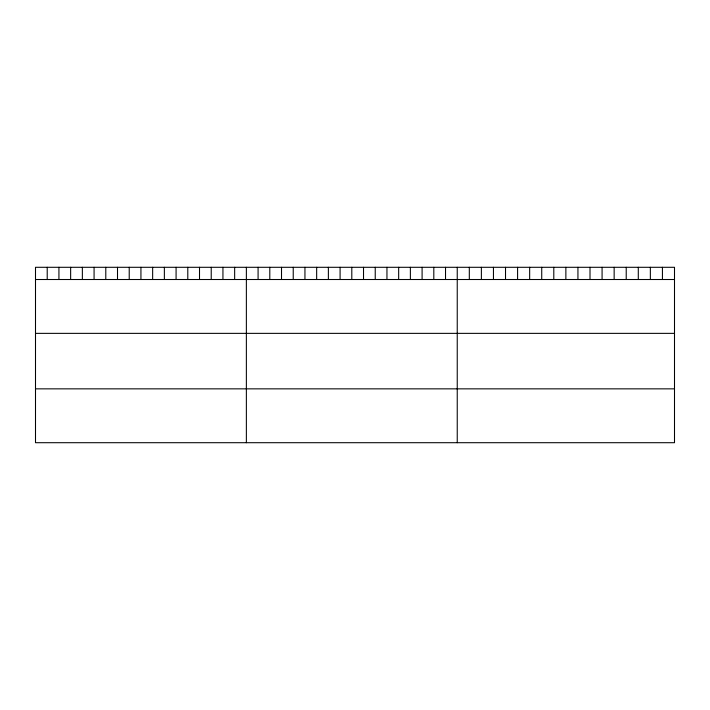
<?xml version="1.0" encoding="UTF-8"?>
<svg xmlns="http://www.w3.org/2000/svg" width="710" height="710" viewBox="0 0 710 710"><rect width="100%" height="100%" fill="white"/><g stroke="black" fill="none" stroke-linecap="round" stroke-linejoin="round"><path stroke-width="1.06" d="M674.5 279.509L674.5 442.703L35.5 442.703L35.5 267.297L674.5 267.297L674.5 279.509L35.5 279.509M35.5 333.363L674.5 333.363M35.5 388.849L674.5 388.849M662.43 267.297L662.43 279.509M650.36 267.297L650.36 279.509M638.29 267.297L638.29 279.509M626.22 267.297L626.22 279.509M614.15 267.297L614.15 279.509M602.08 267.297L602.08 279.509M590.01 267.297L590.01 279.509M577.94 267.297L577.94 279.509M565.87 267.297L565.87 279.509M553.8 267.297L553.8 279.509M541.73 267.297L541.73 279.509M529.66 267.297L529.66 279.509M517.59 267.297L517.59 279.509M505.52 267.297L505.52 279.509M493.45 267.297L493.45 279.509M481.38 267.297L481.38 279.509M469.31 267.297L469.31 279.509M457.24 267.297L457.24 442.703M445.525 267.297L445.525 279.509M433.81 267.297L433.81 279.509M422.095 267.297L422.095 279.509M410.38 267.297L410.38 279.509M398.665 267.297L398.665 279.509M386.95 267.297L386.95 279.509M375.235 267.297L375.235 279.509M363.52 267.297L363.52 279.509M351.805 267.297L351.805 279.509M340.09 267.297L340.09 279.509M328.375 267.297L328.375 279.509M316.66 267.297L316.66 279.509M304.945 267.297L304.945 279.509M293.23 267.297L293.23 279.509M281.515 267.297L281.515 279.509M269.8 267.297L269.8 279.509M258.085 267.297L258.085 279.509M246.37 267.297L246.37 442.703M234.655 267.297L234.655 279.509M222.94 267.297L222.94 279.509M211.225 267.297L211.225 279.509M199.51 267.297L199.51 279.509M187.795 267.297L187.795 279.509M176.08 267.297L176.08 279.509M164.365 267.297L164.365 279.509M152.65 267.297L152.65 279.509M140.935 267.297L140.935 279.509M129.22 267.297L129.22 279.509M117.505 267.297L117.505 279.509M105.79 267.297L105.79 279.509M94.075 267.297L94.075 279.509M82.36 267.297L82.36 279.509M70.645 267.297L70.645 279.509M58.93 267.297L58.93 279.509M47.215 267.297L47.215 279.509"/></g></svg>
